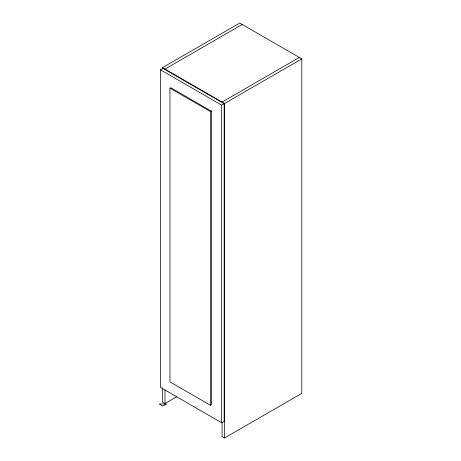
<?xml version="1.0" encoding="UTF-8"?>
<svg xmlns="http://www.w3.org/2000/svg" width="461" height="461" viewBox="0 0 461 461"><rect width="100%" height="100%" fill="white"/><g stroke="black" fill="none" stroke-linecap="round" stroke-linejoin="round"><path stroke-width="0.69" d="M162.497 69.087L162.497 67.646L239.743 23.05L301.811 58.887L301.811 393.354L224.57 437.95L222.087 436.515L222.087 422.132M160.428 69.795L162.912 68.361L224.155 103.719L224.155 421.308L221.672 422.737L160.428 387.384L160.428 69.795L221.672 105.154L224.155 103.719M164.98 69.081L242.227 24.485M169.948 88.189L170.777 87.711L211.328 111.124L211.328 404.821L210.498 405.3L169.948 381.887L169.948 88.189L210.498 111.602L211.328 111.124M222.087 102.048L299.327 57.452M162.497 67.646L224.57 103.483L301.811 58.887M162.497 387.73L162.497 402.113L164.98 403.548L176.817 396.714M224.57 103.483L224.57 437.95M221.672 105.154L221.672 422.737M210.498 111.602L210.498 405.3M164.98 389.879L164.98 403.548M166.196 404.026L162.693 406.049L159.189 404.026L166.196 404.026"/></g></svg>
